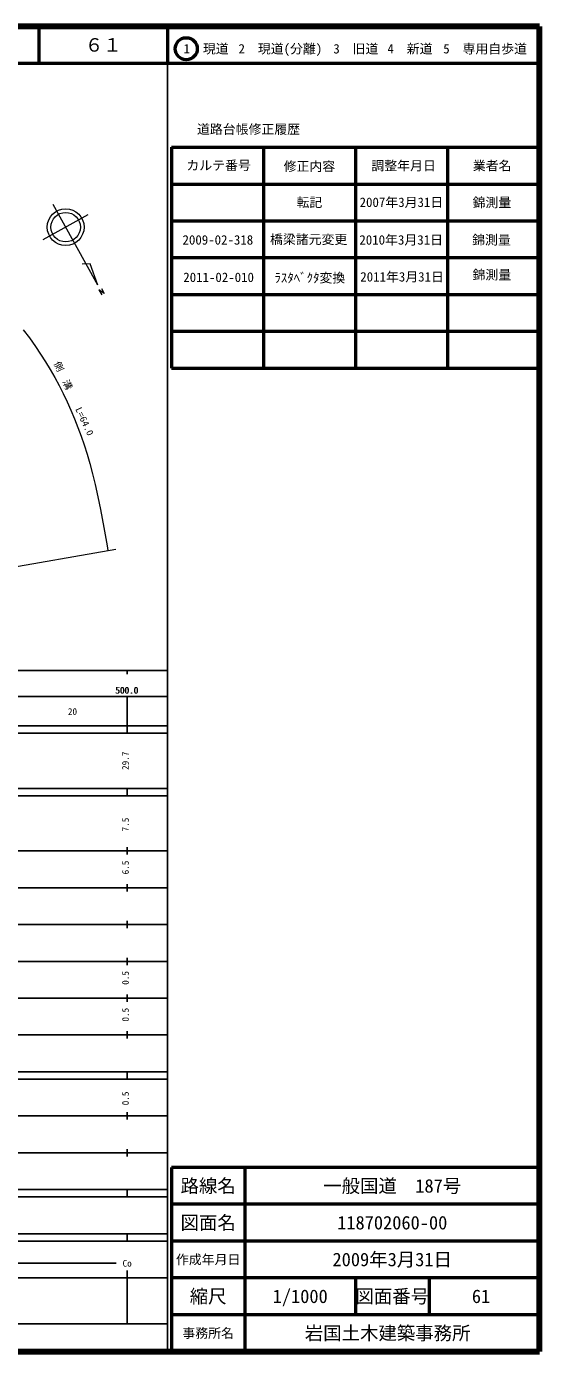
# Model space of a CAD drawing. Units: millimetres, scale not verified. Extents: x 83137 to 723137, y -7377 to 352623.
# Drawn here: x 583796 to 723137, y -7377 to 352623 of the extents above; entities that cross this region are included whole.
import ezdxf
from ezdxf.enums import TextEntityAlignment as Align

# ---------------------------------------------------------------- set-up
doc = ezdxf.new("R2010")
doc.units = ezdxf.units.MM
doc.header["$LTSCALE"] = 1000
for name, color, linetype, lineweight in [('M-TTL', 2, 'Continuous', 140), ('M-TTL-BAND', 7, 'Continuous', 25), ('M-TTL-FRAM', 2, 'Continuous', 50), ('M-TTL-LINE', 7, 'Continuous', 50), ('S-BGD', 1, 'Continuous', 13), ('S-BGD-HTXT', 6, 'Continuous', 13)]:
    doc.layers.add(name, color=color, linetype=linetype, lineweight=lineweight)
doc.layers.add('M-TTL-TXT', color=7, linetype='Continuous')
doc.styles.add('ＭＳ ゴシック', font='')
doc.styles.get('ＭＳ ゴシック').set_extended_font_data('MS Gothic')

msp = doc.modelspace()

# ---------------------------------------------------------------- linework, layer by layer
at = {"layer": 'M-TTL'}
for p, q in [((723137, 352623), (83137, 352623)), ((723137, -7377), (723137, 352623)), ((83137, -7377), (723137, -7377))]:
    msp.add_line(p, q, dxfattribs=at)
at = {"layer": 'M-TTL-BAND'}
for p, q in [((622137, -7377), (622137, 342623)), ((83137, 177623), (622137, 177623)), ((611137, 177623), (611137, 176623)), ((111137, 170623), (622137, 170623)), ((611137, 160623), (611137, 170623)), ((83137, 162623), (622137, 162623)), ((83137, 160623), (622137, 160623)), ((83137, 145623), (622137, 145623)), ((611137, 143623), (611137, 145623)), ((83137, 143623), (622137, 143623)), ((611137, 127623), (611137, 129623)), ((83137, 128623), (622137, 128623)), ((611137, 117623), (611137, 119623)), ((89137, 118623), (622137, 118623)), ((95137, 108623), (622137, 108623)), ((611137, 107623), (611137, 109623)), ((89137, 98623), (622137, 98623)), ((611137, 97623), (611137, 99623)), ((95137, 88623), (622137, 88623)), ((611137, 87623), (611137, 89623)), ((611137, 77623), (611137, 79623)), ((89137, 78623), (622137, 78623)), ((83137, 68623), (622137, 68623)), ((611137, 66623), (611137, 68623)), ((83137, 66623), (622137, 66623)), ((611137, 55623), (611137, 57623)), ((92137, 56623), (622137, 56623)), ((611137, 45623), (611137, 47623)), ((83137, 46623), (622137, 46623)), ((83137, 36623), (622137, 36623)), ((611137, 34623), (611137, 36623)), ((83137, 34623), (622137, 34623)), ((83137, 24623), (622137, 24623)), ((83137, 22623), (622137, 22623)), ((611137, 22623), (611137, 24623)), ((114137, 16623), (608137, 16623)), ((611137, 123), (611137, 14623)), ((83137, 12623), (622137, 12623)), ((111137, 123), (622137, 123))]:
    msp.add_line(p, q, dxfattribs=at)
at = {"layer": 'M-TTL-FRAM'}
for p, q in [((623137, 319819), (623137, 259819)), ((623137, 319819), (723137, 319819)), ((623137, 259819), (723137, 259819)), ((723137, 42623), (623137, 42623)), ((623137, 42623), (623137, -7377))]:
    msp.add_line(p, q, dxfattribs=at)
at = {"layer": 'M-TTL-LINE'}
for p, q in [((587134, 352623), (587134, 342623)), ((622137, 352623), (622137, 342623)), ((83137, 342623), (723137, 342623)), ((648137, 319819), (648137, 259819)), ((673137, 319819), (673137, 259819)), ((698137, 319819), (698137, 259819)), ((623137, 309819), (723137, 309819)), ((623137, 299819), (723137, 299819)), ((623137, 289819), (723137, 289819)), ((623137, 279819), (723137, 279819)), ((623137, 269819), (723137, 269819)), ((643137, 42623), (643137, -7377)), ((723137, 32623), (623137, 32623)), ((723137, 22623), (623137, 22623)), ((723137, 12623), (623137, 12623)), ((673137, 12623), (673137, 2623)), ((693137, 12623), (693137, 2623)), ((723137, 2623), (623137, 2623))]:
    msp.add_line(p, q, dxfattribs=at)
msp.add_circle((627168, 346581), 3000, dxfattribs=at)
at = {"layer": 'S-BGD'}
for p, q in [((603166, 282372), (591039, 304233)), ((588313, 294716), (600556, 301508)), ((601130, 288104), (598896, 288008)), ((603166, 282372), (601130, 288104)), ((604928, 280096), (603477, 281061)), ((603477, 281061), (604235, 279710)), ((604179, 281445), (604928, 280096))]:
    msp.add_line(p, q, dxfattribs=at)
for radius in [5000, 4000]:
    msp.add_circle((594435, 298112), radius, dxfattribs=at)
at = {"layer": 'S-BGD-HTXT'}
for p, q in [((582917, 270246), (584589, 267991)), ((584589, 267991), (586218, 265693)), ((586218, 265693), (587615, 263623)), ((587615, 263623), (588968, 261510)), ((588968, 261510), (590238, 259413)), ((590238, 259413), (591458, 257284)), ((591458, 257284), (592636, 255106)), ((592636, 255106), (593765, 252890)), ((593765, 252890), (594846, 250637)), ((594846, 250637), (595877, 248350)), ((595877, 248350), (596856, 246030)), ((596856, 246030), (597780, 243688)), ((597780, 243688), (598650, 241318)), ((598650, 241318), (599466, 238920)), ((599466, 238920), (600250, 236419)), ((600250, 236419), (600980, 233894)), ((600980, 233894), (601730, 231064)), ((601730, 231064), (602425, 228209)), ((602425, 228209), (603181, 224823)), ((603181, 224823), (603880, 221412)), ((603880, 221412), (604807, 216500)), ((604807, 216500), (605679, 211564)), ((535555, 197983), (608072, 210585)), ((605679, 211564), (605796, 210892)), ((605796, 210892), (605914, 210210))]:
    msp.add_line(p, q, dxfattribs=at)

# ---------------------------------------------------------------- texts
at = {"layer": 'M-TTL-BAND', "style": 'ＭＳ ゴシック'}
for s, p in [('500.0', (610982, 170817)), ('500.0', (611137, 170818)), ('20', (596287, 165028)), ('Co', (611137, 15123))]:
    msp.add_text(s, height=1833, dxfattribs=at).set_placement(p, align=Align.BOTTOM_CENTER)
for s, p in [('29.7', (612137, 153123)), ('7.5', (612137, 135797)), ('6.5', (612137, 124123)), ('0.5', (612137, 94123)), ('0.5', (612137, 84123)), ('0.5', (612137, 61387))]:
    msp.add_text(s, height=1833, rotation=90, dxfattribs=at).set_placement(p, align=Align.BOTTOM_CENTER)
at = {"layer": 'M-TTL-TXT', "style": 'ＭＳ ゴシック'}
for s, height, p in [('６１', 3666, (604634, 347623)), ('1\u3000現道', 2566, (632585, 346581)), ('2\u3000現道(分離)', 2566, (652756, 346581)), ('3\u3000旧道', 2566, (673259, 346581)), ('4\u3000新道', 2566, (687961, 346581)), ('5\u3000専用自歩道', 2566, (708366, 346581)), ('道路台帳修正履歴', 2566, (644106, 324736)), ('カルテ番号', 2566, (635977, 314900)), ('修正内容', 2566, (660646, 314645)), ('調整年月日', 2566, (686226, 314819)), ('業者名', 2566, (710272, 314819)), ('転記', 2566, (660637, 304868)), ('2007年3月31日', 2566, (685637, 304868)), ('錦測量', 2566, (710214, 304811)), ('2009-02-318', 2566, (635771, 294649)), ('橋梁諸元変更', 2566, (660442, 294801)), ('2010年3月31日', 2566, (685569, 294649)), ('錦測量', 2566, (710088, 294649)), ('路線名', 3666, (633137, 37623)), ('路線名', 3666, (633137, 37623)), ('一般国道\u3000187号', 3666, (683137, 37623)), ('図面名', 3666, (633137, 27623)), ('図面名', 3666, (633137, 27623)), ('118702060-00', 3666, (683137, 27623)), ('作成年月日', 2566, (633137, 17623)), ('作成年月日', 2566, (633137, 17623)), ('2009年3月31日', 3666, (683137, 17623)), ('縮尺', 3666, (633137, 7623)), ('縮尺', 3666, (633137, 7623)), ('1/1000', 3666, (658137, 7623)), ('図面番号', 3666, (683137, 7623)), ('図面番号', 3666, (683137, 7623)), ('61', 3666, (707262, 7623)), ('岩国土木建築事務所 ', 3666, (683137, -2377)), ('事務所名', 2566, (633137, -2377)), ('事務所名', 2566, (633137, -2377))]:
    msp.add_text(s, height=height, dxfattribs=at).set_placement(p, align=Align.MIDDLE_CENTER)
at = {"layer": 'S-BGD', "style": 'ＭＳ ゴシック'}
for s, p in [('2011-02-010', (635975, 284482)), ('ﾗｽﾀﾍﾞｸﾀ変換', (660757, 284344)), ('2011年3月31日', (685816, 284621)), ('錦測量', (710182, 285175))]:
    msp.add_text(s, height=2566, dxfattribs=at).set_placement(p, align=Align.MIDDLE_CENTER)
at = {"layer": 'S-BGD-HTXT', "style": 'ＭＳ ゴシック', "width": 1.1}
msp.add_text('側\u3000溝\u3000\u3000L=64.0', height=1833, rotation=295, dxfattribs=at).set_placement((590679, 260914), align=Align.BOTTOM_LEFT)

doc.saveas('drawing.dxf')
